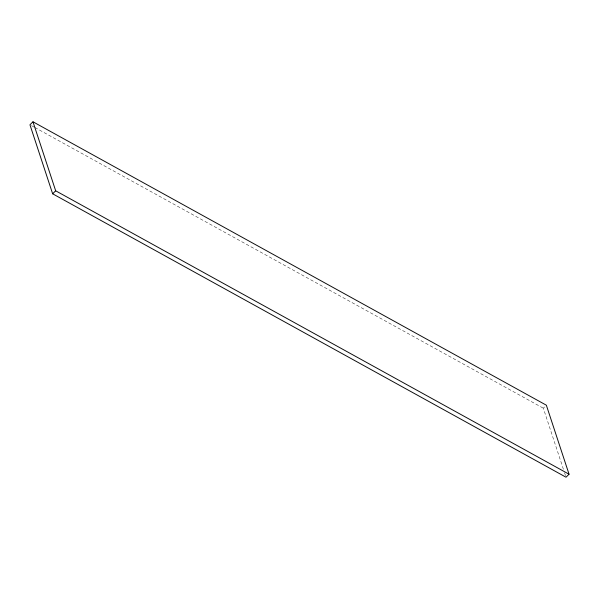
<?xml version="1.0" encoding="UTF-8"?>
<svg xmlns="http://www.w3.org/2000/svg" width="599" height="599" viewBox="0 0 599 599"><rect width="100%" height="100%" fill="white"/><g stroke="black" fill="none" stroke-linecap="round" stroke-linejoin="round"><path stroke-width="0.45" stroke-dasharray="3 2.25" d="M563.397 469.242L543.323 408.196L546.355 405.201M31.59 125.693L34.046 127.048M34.862 127.497L543.323 408.196M564.558 472.783L565.726 476.325"/><path stroke-width="0.9" d="M32.982 121.792L29.95 124.787L52.645 193.799L566.018 477.208L569.05 474.213L546.355 405.201L32.982 121.792L55.677 190.804L569.05 474.213M52.645 193.799L55.677 190.804"/></g></svg>
